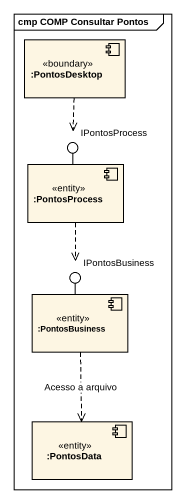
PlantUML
@startuml
mainframe cmp COMP Consultar Pontos
component ":PontosDesktop" as PontosDesktop <<boundary>>
() IPontosProcess
component ":PontosProcess" as PontosProcess <<entity>>
() IPontosBusiness
component ":PontosBusiness" as PontosBusiness <<entity>>
component ":PontosData" as PontosData <<entity>>
PontosProcess -up- IPontosProcess
PontosBusiness -up- IPontosBusiness
PontosDesktop ..> IPontosProcess
PontosProcess ..> IPontosBusiness
PontosBusiness ..> PontosData : Acesso a arquivo
@enduml
